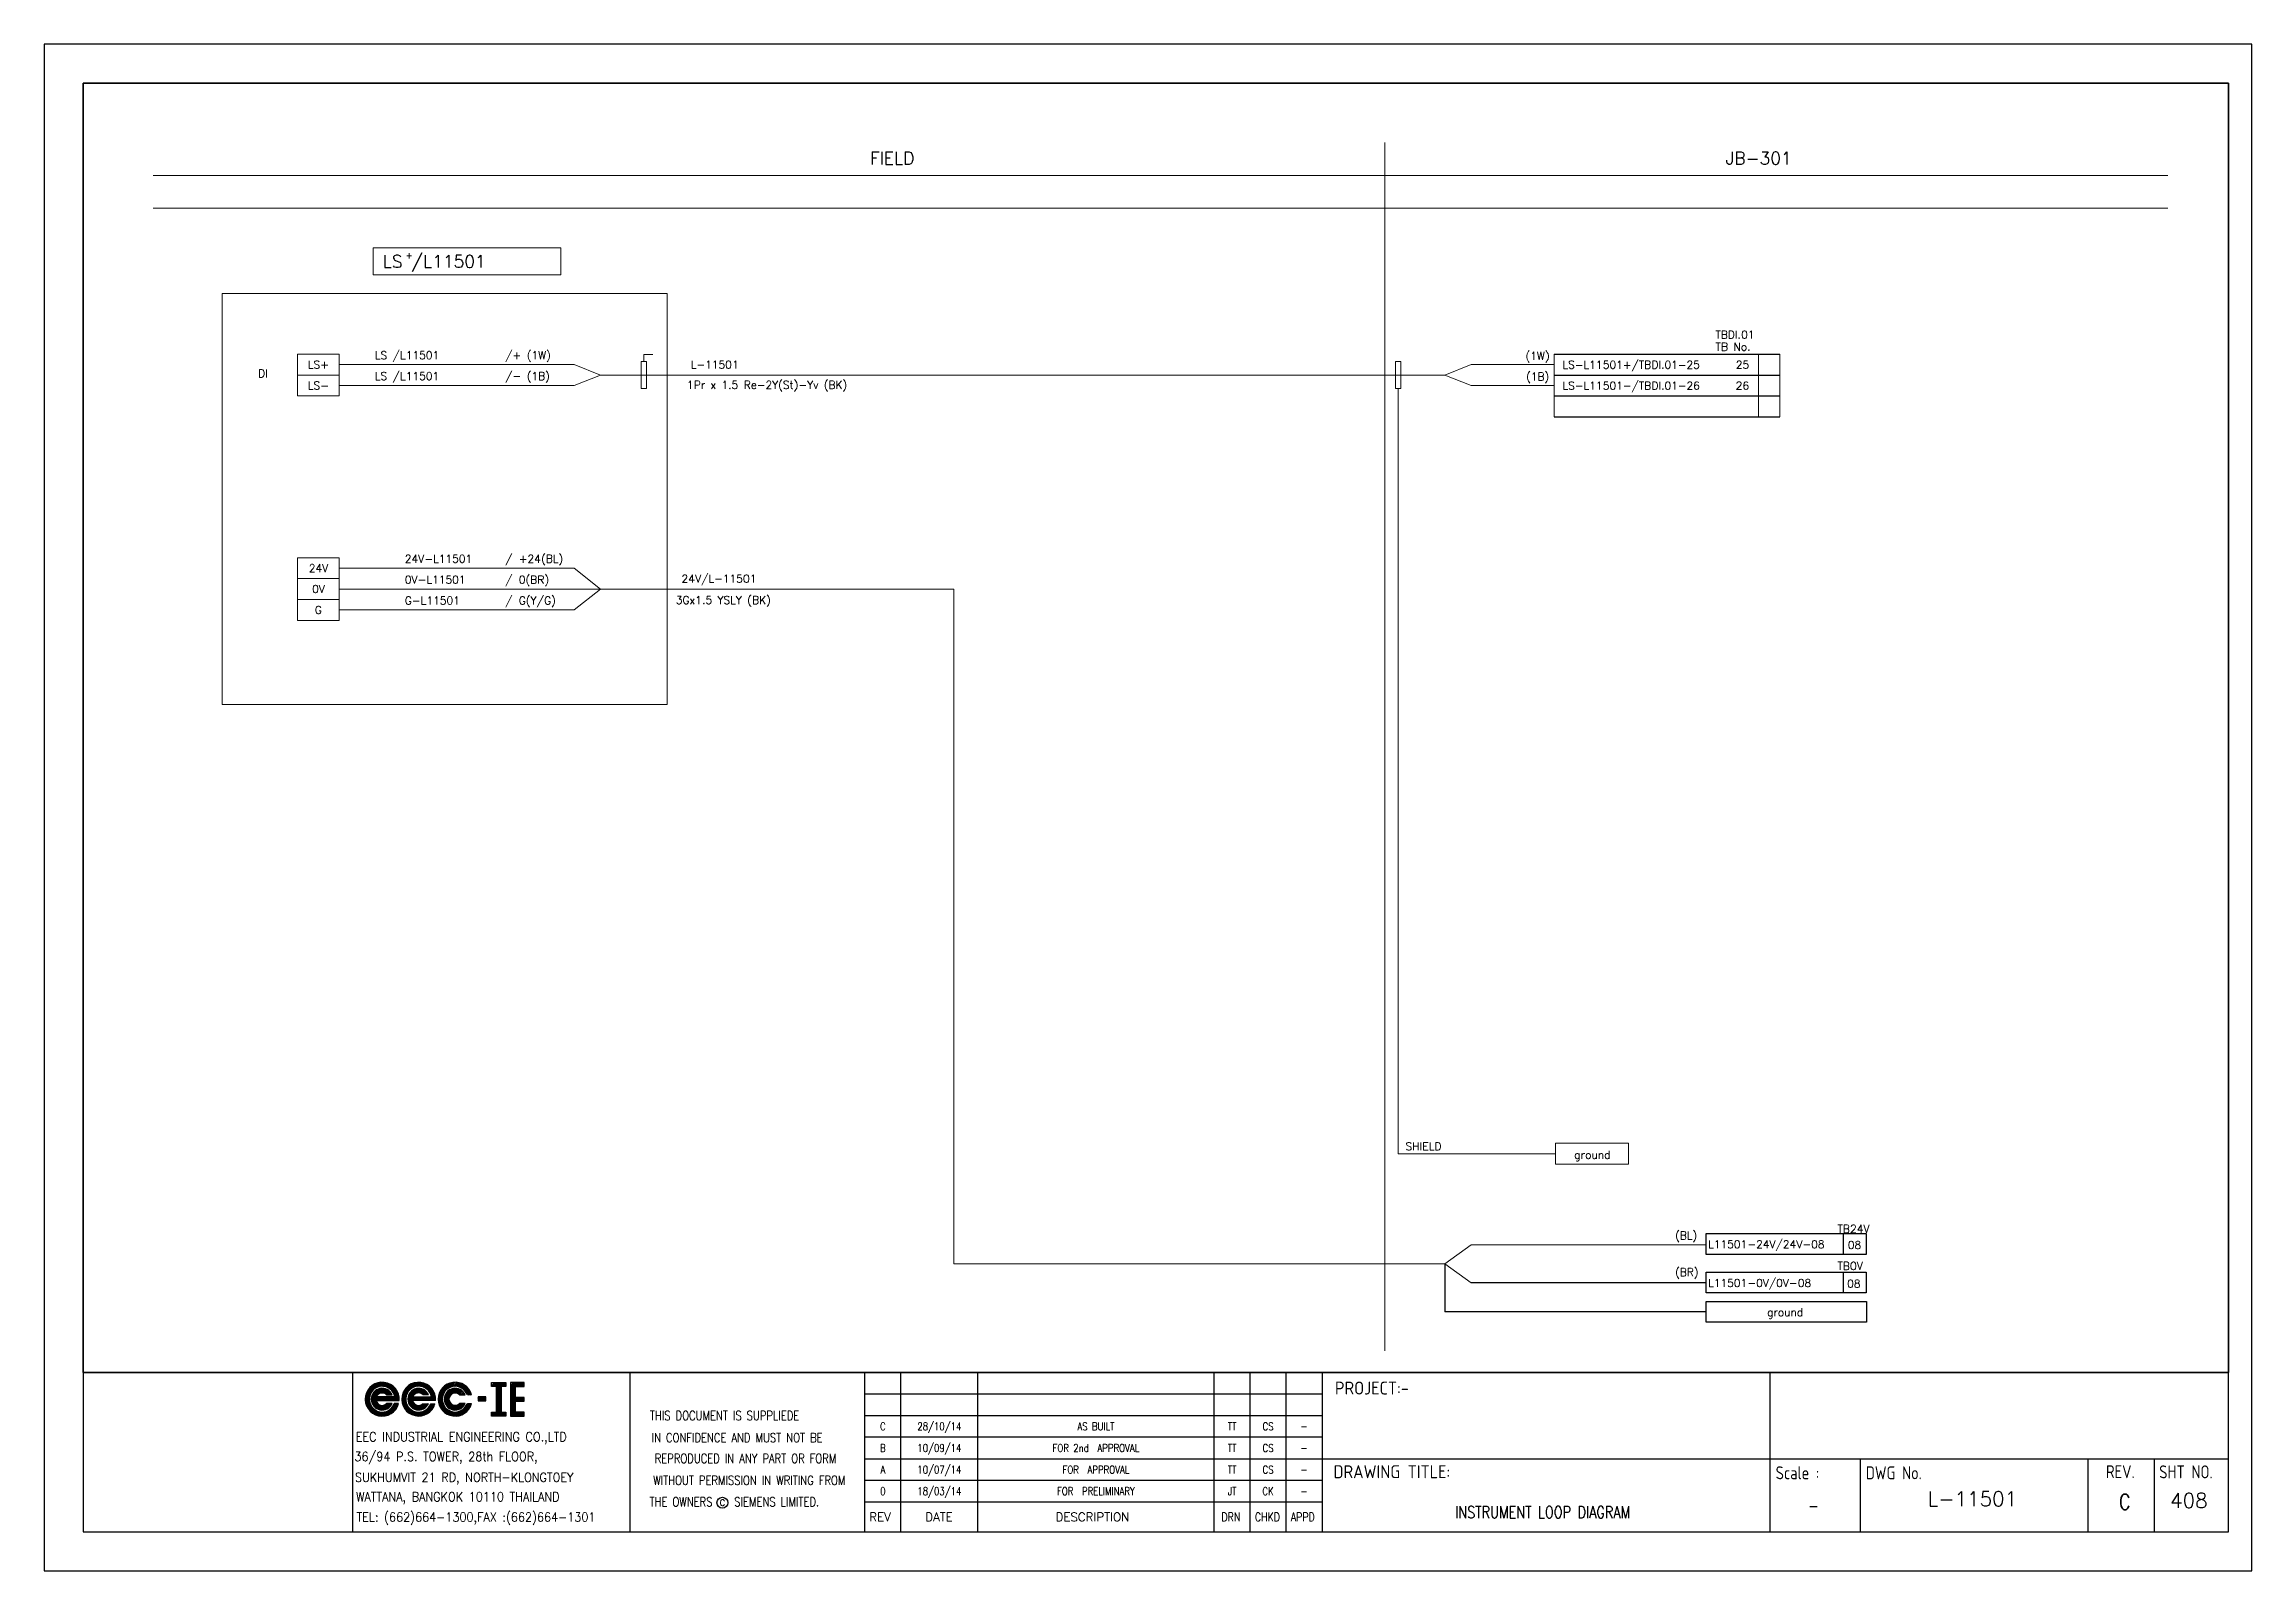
# Model space of a CAD drawing. Header units: millimetres. Extents: x -14942 to 24072, y -50285 to 2207.
# Drawn here: x 4741.8 to 5164.8, y -7006.7 to -6714.2 of the extents above; entities that cross this region are included whole.
import ezdxf
from ezdxf.enums import TextEntityAlignment as Align

# ---------------------------------------------------------------- set-up
doc = ezdxf.new("R2010")
doc.units = ezdxf.units.MM
doc.header["$MEASUREMENT"] = 0
doc.layers.get('0').update_dxf_attribs({"linetype": 'CONTINUOUS'})
for name, color, linetype in [('52049_PAPER A4$0$Frame_A1', 253, 'CONTINUOUS'), ('BORDER', 3, 'CONTINUOUS'), ('INSTRU', 4, 'CONTINUOUS'), ('INSTRUMENT', 1, 'CONTINUOUS'), ('LINE', 3, 'CONTINUOUS'), ('TEXT', 2, 'CONTINUOUS')]:
    doc.layers.add(name, color=color, linetype=linetype)
doc.styles.add('52049_PAPER A4$0$ISO Proportional', font='isocp.shx')
doc.styles.add('52049_PAPER A4$0$ROMANS', font='isocp.shx')
doc.styles.add('52049_PAPER A4$0$Romans-title', font='romans.shx')
doc.styles.add('ROMANS', font='romans')

# ---------------------------------------------------------------- blocks, each defined once
blk = doc.blocks.new('52049_PAPER A4$0$eec-ie')
at = {"layer": '52049_PAPER A4$0$Frame_A1', "color": 0, "lineweight": -3}
for p, q in [((0, 0), (0.87, 0.87)), ((0, -0.08), (0.3, 0.22)), ((0, -0.16), (0.26, 0.1)), ((0, -0.23), (0.24, 0)), ((0.01, 0.09), (0.78, 0.86)), ((0.04, 0.2), (0.68, 0.83)), ((0.09, 0.32), (0.55, 0.78)), ((0.26, 0.57), (0.3, 0.62)), ((0.34, -0.12), (1, 0.53)), ((0.35, -0.04), (0.92, 0.53)), ((0.35, -0.19), (1.07, 0.52)), ((0.36, 0.05), (0.82, 0.51)), ((0.37, -0.26), (0.66, 0.04)), ((0.39, -0.32), (0.74, 0.04)), ((0.4, 0.17), (0.7, 0.47)), ((0.41, -0.37), (0.82, 0.04)), ((1.69, 0.04), (0.64, 0.04)), ((0.65, 0.57), (0.96, 0.88)), ((0.68, -0.17), (0.9, 0.04)), ((0.76, -0.17), (0.98, 0.04)), ((0.77, 0.62), (1.03, 0.88)), ((0.84, -0.17), (1.05, 0.04)), ((0.87, 0.64), (1.1, 0.87)), ((0.87, 0.25), (1.13, 0.51)), ((0.92, -0.17), (1.13, 0.04)), ((0.95, 0.64), (1.17, 0.86)), ((0.96, 0.26), (1.19, 0.49)), ((1, -0.17), (1.21, 0.04)), ((1.03, 0.64), (1.23, 0.84)), ((1.03, 0.25), (1.24, 0.46)), ((1.07, -0.17), (1.29, 0.04)), ((1.09, 0.24), (1.29, 0.44)), ((1.1, 0.63), (1.29, 0.82)), ((1.15, 0.21), (1.34, 0.4)), ((1.15, -0.17), (1.37, 0.04)), ((1.16, 0.62), (1.35, 0.8)), ((1.19, 0.18), (1.38, 0.37)), ((1.22, 0.6), (1.4, 0.78)), ((1.22, 0.15), (1.54, 0.15)), ((1.23, -0.17), (1.44, 0.04)), ((1.25, 0.15), (1.42, 0.33)), ((1.28, 0.57), (1.45, 0.75)), ((1.31, -0.17), (1.52, 0.04)), ((1.32, 0.15), (1.46, 0.29)), ((1.33, 0.55), (1.5, 0.72)), ((1.38, 0.52), (1.54, 0.69)), ((1.39, -0.17), (1.6, 0.04)), ((1.4, 0.15), (1.49, 0.24)), ((1.42, 0.49), (1.59, 0.65)), ((1.46, 0.45), (1.63, 0.62)), ((1.46, -0.17), (1.68, 0.04)), ((1.48, 0.15), (1.52, 0.19)), ((1.5, 0.41), (1.67, 0.58)), ((1.54, 0.37), (1.71, 0.54)), ((1.54, -0.17), (1.9, 0.18)), ((1.57, 0.33), (1.74, 0.49)), ((1.6, 0.28), (1.77, 0.45)), ((1.62, -0.17), (1.91, 0.12)), ((1.63, 0.23), (1.8, 0.4)), ((1.65, 0.17), (1.83, 0.35)), ((1.67, 0.11), (1.86, 0.3)), ((1.69, 0.05), (1.88, 0.24)), ((1.7, -0.17), (1.93, 0.06)), ((2.09, -0.09), (2.37, 0.19)), ((2.1, -0.01), (2.51, 0.41)), ((2.1, -0.17), (2.34, 0.08)), ((2.11, 0.08), (2.88, 0.86)), ((2.13, 0.18), (2.78, 0.83)), ((2.18, 0.31), (2.65, 0.78)), ((2.31, 0.52), (2.45, 0.65)), ((2.44, -0.05), (3.02, 0.52)), ((2.44, -0.13), (3.1, 0.52)), ((2.45, -0.2), (2.78, 0.13)), ((2.46, 0.04), (2.93, 0.51)), ((2.46, -0.26), (2.76, 0.04)), ((2.48, -0.32), (2.84, 0.04)), ((2.49, 0.15), (2.81, 0.47)), ((2.56, 0.45), (2.97, 0.87)), ((2.72, -0.17), (2.92, 0.04)), ((2.73, 0.04), (3.79, 0.04)), ((2.77, 0.59), (3.06, 0.87)), ((2.79, -0.17), (3, 0.04)), ((2.84, 0.19), (3.17, 0.51)), ((2.87, -0.17), (3.08, 0.04)), ((2.89, 0.63), (3.13, 0.87)), ((2.95, -0.17), (3.15, 0.04)), ((2.98, 0.64), (3.2, 0.86)), ((2.98, 0.26), (3.23, 0.5)), ((3.03, -0.17), (3.23, 0.04)), ((3.06, 0.65), (3.27, 0.85)), ((3.07, 0.26), (3.29, 0.48)), ((3.11, -0.17), (3.31, 0.04)), ((3.14, 0.64), (3.33, 0.83)), ((3.14, 0.25), (3.34, 0.46)), ((3.18, -0.17), (3.39, 0.04)), ((3.2, 0.24), (3.39, 0.43)), ((3.21, 0.63), (3.39, 0.81)), ((3.25, 0.21), (3.44, 0.4)), ((3.26, -0.17), (3.47, 0.04)), ((3.27, 0.62), (3.44, 0.79)), ((3.29, 0.18), (3.48, 0.36)), ((3.62, 0.16), (3.31, 0.16)), ((3.33, 0.6), (3.5, 0.77)), ((3.34, -0.17), (3.54, 0.04)), ((3.36, 0.16), (3.52, 0.32)), ((3.38, 0.57), (3.55, 0.74)), ((3.42, -0.17), (3.62, 0.04)), ((3.43, 0.55), (3.59, 0.71)), ((3.43, 0.16), (3.55, 0.28)), ((3.48, 0.52), (3.64, 0.68)), ((3.5, -0.17), (3.7, 0.04)), ((3.51, 0.16), (3.58, 0.23)), ((3.52, 0.48), (3.68, 0.64)), ((3.57, 0.45), (3.72, 0.61)), ((3.57, -0.17), (3.78, 0.04)), ((3.59, 0.16), (3.61, 0.18)), ((3.6, 0.41), (3.76, 0.57)), ((3.64, 0.37), (3.8, 0.53)), ((3.65, -0.17), (3.99, 0.17)), ((3.67, 0.32), (3.83, 0.48)), ((3.7, 0.27), (3.87, 0.44)), ((3.73, 0.22), (3.9, 0.39)), ((3.73, -0.17), (4, 0.11)), ((3.75, 0.17), (3.92, 0.34)), ((3.77, 0.11), (3.95, 0.28)), ((3.79, 0.05), (3.97, 0.23)), ((3.81, -0.17), (4.02, 0.04)), ((4.18, -0.03), (4.57, 0.36)), ((4.18, -0.11), (4.47, 0.18)), ((4.18, -0.18), (4.43, 0.07)), ((4.19, 0.06), (5, 0.86)), ((4.21, 0.16), (4.9, 0.84)), ((4.25, 0.28), (4.78, 0.8)), ((4.34, 0.45), (4.61, 0.71)), ((4.53, -0.15), (5.2, 0.53)), ((4.53, -0.07), (5.13, 0.53)), ((4.54, 0.02), (5.04, 0.52)), ((4.54, -0.22), (4.86, 0.1)), ((4.57, 0.12), (4.93, 0.49)), ((4.69, 0.48), (5.08, 0.87)), ((4.69, 0.32), (4.73, 0.37)), ((4.88, 0.59), (5.16, 0.88)), ((4.96, 0.2), (5.27, 0.52)), ((4.99, 0.63), (5.24, 0.87)), ((5.08, 0.64), (5.31, 0.86)), ((5.09, 0.25), (5.33, 0.5)), ((5.16, 0.64), (5.37, 0.85)), ((5.17, 0.26), (5.39, 0.48)), ((5.24, 0.64), (5.43, 0.83)), ((5.24, 0.25), (5.44, 0.46)), ((5.3, 0.63), (5.49, 0.82)), ((5.3, 0.23), (5.49, 0.43)), ((5.35, 0.2), (5.54, 0.39)), ((5.37, 0.61), (5.55, 0.79)), ((5.39, 0.17), (5.58, 0.36)), ((5.4, 0.15), (5.72, 0.15)), ((5.42, 0.59), (5.6, 0.77)), ((5.46, 0.15), (5.62, 0.32)), ((5.48, 0.57), (5.65, 0.74)), ((5.53, 0.54), (5.7, 0.71)), ((5.53, 0.15), (5.65, 0.27)), ((5.58, 0.51), (5.74, 0.68)), ((5.61, 0.15), (5.68, 0.23)), ((5.62, 0.47), (5.79, 0.64)), ((5.66, 0.44), (5.83, 0.6)), ((5.69, 0.15), (5.71, 0.18)), ((5.7, 0.4), (5.87, 0.56)), ((5.73, 0.36), (5.9, 0.52)), ((5.77, 0.31), (5.94, 0.48)), ((5.8, 0.26), (5.97, 0.43)), ((5.82, 0.21), (6, 0.38)), ((5.85, 0.15), (6.02, 0.33)), ((6.09, 0.15), (5.85, 0.15)), ((5.92, 0.15), (6.05, 0.28)), ((6, 0.15), (6.07, 0.22)), ((6.08, 0.15), (6.09, 0.16)), ((6.9, 0.04), (6.46, 0.04)), ((6.46, 0.04), (6.46, -0.18)), ((6.46, -0.01), (6.51, 0.04)), ((6.46, -0.09), (6.59, 0.04)), ((6.46, -0.17), (6.66, 0.04)), ((6.52, -0.18), (6.74, 0.04)), ((6.6, -0.18), (6.82, 0.04)), ((6.68, -0.18), (6.9, 0.04)), ((6.9, -0.18), (6.9, 0.04)), ((7.23, 0.68), (7.41, 0.86)), ((7.27, 0.64), (7.49, 0.86)), ((7.35, 0.64), (7.57, 0.86)), ((7.43, 0.64), (7.65, 0.86)), ((7.5, 0.64), (7.72, 0.86)), ((7.51, 0.57), (7.8, 0.86)), ((7.51, 0.49), (7.88, 0.86)), ((7.51, 0.41), (7.96, 0.86)), ((7.51, 0.34), (7.78, 0.61)), ((7.51, 0.26), (7.78, 0.53)), ((7.51, 0.18), (7.78, 0.45)), ((7.51, 0.1), (7.78, 0.38)), ((7.51, 0.02), (7.78, 0.3)), ((7.51, -0.05), (7.78, 0.22)), ((7.51, -0.13), (7.78, 0.14)), ((7.51, -0.21), (7.78, 0.07)), ((7.82, 0.64), (8.04, 0.86)), ((7.89, 0.64), (8.06, 0.81)), ((7.97, 0.64), (8.06, 0.73)), ((8.05, 0.64), (8.06, 0.65)), ((8.33, 0.46), (8.74, 0.86)), ((8.33, 0.54), (8.66, 0.86)), ((8.33, 0.38), (8.82, 0.86)), ((8.33, 0.69), (8.5, 0.86)), ((8.33, 0.62), (8.58, 0.86)), ((8.33, 0.3), (8.61, 0.58)), ((8.33, 0.23), (8.61, 0.5)), ((8.33, 0.15), (8.61, 0.42)), ((8.33, 0.07), (8.61, 0.35)), ((8.33, -0.01), (8.61, 0.27)), ((8.33, -0.09), (8.61, 0.19)), ((8.33, -0.16), (8.61, 0.11)), ((8.33, -0.24), (8.61, 0.03)), ((8.33, -0.4), (8.74, 0.01)), ((8.33, -0.32), (8.66, 0.01)), ((8.33, -0.48), (8.82, 0.01)), ((8.67, 0.64), (8.89, 0.86)), ((8.68, -0.21), (8.9, 0.01)), ((8.75, 0.64), (8.97, 0.86)), ((8.75, -0.21), (8.97, 0.01)), ((8.83, 0.64), (9.05, 0.86)), ((8.83, -0.21), (9.05, 0.01)), ((8.91, 0.64), (9.11, 0.84)), ((8.99, 0.64), (9.11, 0.76)), ((9.06, 0.64), (9.11, 0.69)), ((0.02, -0.3), (0.23, -0.08)), ((0.03, -0.36), (0.23, -0.16)), ((0.05, -0.42), (0.24, -0.23)), ((0.07, -0.47), (0.26, -0.29)), ((0.1, -0.53), (0.27, -0.35)), ((0.12, -0.58), (0.3, -0.4)), ((0.15, -0.63), (0.32, -0.46)), ((0.19, -0.67), (0.35, -0.5)), ((0.22, -0.72), (0.39, -0.55)), ((0.26, -0.76), (0.42, -0.59)), ((0.3, -0.8), (0.46, -0.63)), ((0.34, -0.83), (0.5, -0.67)), ((0.38, -0.87), (0.55, -0.7)), ((0.42, -0.9), (0.59, -0.73)), ((0.44, -0.42), (0.64, -0.22)), ((0.47, -0.47), (0.66, -0.27)), ((0.47, -0.93), (0.65, -0.76)), ((0.5, -0.51), (0.69, -0.32)), ((0.52, -0.96), (0.7, -0.78)), ((0.54, -0.55), (0.73, -0.36)), ((0.58, -0.59), (0.78, -0.39)), ((0.58, -0.98), (0.76, -0.8)), ((0.62, -0.17), (1.94, -0.17)), ((0.63, -0.62), (0.83, -0.42)), ((0.63, -1.01), (0.82, -0.82)), ((0.68, -0.65), (0.89, -0.44)), ((0.69, -1.03), (0.89, -0.83)), ((0.73, -0.67), (0.96, -0.45)), ((0.75, -1.04), (0.96, -0.83)), ((0.79, -0.69), (1.04, -0.44)), ((0.82, -1.05), (1.04, -0.83)), ((0.85, -0.71), (1.19, -0.37)), ((0.89, -1.06), (1.14, -0.81)), ((0.92, -0.72), (1.29, -0.34)), ((0.96, -1.07), (1.25, -0.77)), ((1, -0.72), (1.37, -0.34)), ((1.04, -1.06), (1.76, -0.34)), ((1.09, -0.71), (1.45, -0.34)), ((1.13, -1.05), (1.84, -0.34)), ((1.2, -0.67), (1.53, -0.34)), ((1.54, -0.34), (1.22, -0.34)), ((1.23, -1.03), (1.9, -0.36)), ((1.35, -0.99), (1.86, -0.48)), ((1.53, -0.88), (1.76, -0.66)), ((1.65, -0.38), (1.68, -0.34)), ((1.91, -0.34), (1.66, -0.34)), ((1.78, -0.17), (1.94, -0.01)), ((1.85, -0.17), (1.94, -0.09)), ((1.93, -0.17), (1.94, -0.17)), ((2.1, -0.24), (2.32, -0.02)), ((2.11, -0.3), (2.32, -0.1)), ((2.13, -0.36), (2.32, -0.17)), ((2.15, -0.42), (2.33, -0.24)), ((2.17, -0.48), (2.35, -0.3)), ((2.2, -0.53), (2.37, -0.36)), ((2.22, -0.58), (2.39, -0.42)), ((2.25, -0.63), (2.42, -0.47)), ((2.29, -0.68), (2.45, -0.51)), ((2.32, -0.72), (2.48, -0.56)), ((2.36, -0.76), (2.52, -0.6)), ((2.4, -0.8), (2.56, -0.64)), ((2.44, -0.84), (2.6, -0.68)), ((2.48, -0.87), (2.64, -0.71)), ((2.51, -0.38), (2.71, -0.17)), ((2.53, -0.9), (2.69, -0.74)), ((2.54, -0.43), (2.73, -0.23)), ((2.57, -0.47), (2.76, -0.28)), ((2.58, -0.93), (2.74, -0.77)), ((2.6, -0.51), (2.79, -0.33)), ((2.63, -0.96), (2.8, -0.79)), ((2.64, -0.55), (2.83, -0.37)), ((2.68, -0.98), (2.86, -0.81)), ((2.69, -0.59), (2.87, -0.4)), ((4.02, -0.17), (2.71, -0.17)), ((2.73, -0.62), (2.93, -0.43)), ((2.74, -1.01), (2.92, -0.82)), ((2.78, -0.65), (2.99, -0.44)), ((2.8, -1.02), (2.99, -0.83)), ((2.84, -0.67), (3.06, -0.45)), ((2.86, -1.04), (3.06, -0.84)), ((2.9, -0.69), (3.14, -0.44)), ((2.92, -1.05), (3.14, -0.83)), ((2.96, -0.7), (3.32, -0.35)), ((2.99, -1.06), (3.24, -0.81)), ((3.03, -0.71), (3.39, -0.35)), ((3.07, -1.06), (3.36, -0.77)), ((3.11, -0.71), (3.47, -0.35)), ((3.15, -1.06), (3.86, -0.35)), ((3.2, -0.7), (3.55, -0.35)), ((3.24, -1.04), (3.94, -0.35)), ((3.31, -0.35), (3.62, -0.35)), ((3.32, -0.65), (3.62, -0.36)), ((3.35, -1.02), (3.98, -0.38)), ((3.48, -0.97), (3.93, -0.51)), ((3.74, -0.39), (3.78, -0.35)), ((3.76, -0.35), (3.99, -0.35)), ((3.89, -0.17), (4.02, -0.03)), ((3.96, -0.17), (4.03, -0.11)), ((4.19, -0.25), (4.42, -0.03)), ((4.21, -0.32), (4.41, -0.11)), ((4.22, -0.38), (4.42, -0.18)), ((4.24, -0.44), (4.43, -0.25)), ((4.26, -0.49), (4.45, -0.31)), ((4.29, -0.54), (4.47, -0.37)), ((4.32, -0.59), (4.49, -0.42)), ((4.35, -0.64), (4.52, -0.47)), ((4.38, -0.69), (4.55, -0.52)), ((4.42, -0.73), (4.58, -0.56)), ((4.45, -0.77), (4.62, -0.6)), ((4.49, -0.81), (4.66, -0.64)), ((4.53, -0.84), (4.7, -0.68)), ((4.56, -0.28), (4.8, -0.03)), ((4.58, -0.33), (4.8, -0.11)), ((4.58, -0.88), (4.75, -0.71)), ((4.6, -0.39), (4.81, -0.18)), ((4.62, -0.91), (4.8, -0.74)), ((4.63, -0.44), (4.83, -0.24)), ((4.66, -0.48), (4.86, -0.29)), ((4.67, -0.94), (4.85, -0.77)), ((4.7, -0.52), (4.89, -0.33)), ((4.72, -0.97), (4.9, -0.79)), ((4.74, -0.56), (4.93, -0.37)), ((4.78, -0.6), (4.98, -0.4)), ((4.78, -0.99), (4.96, -0.81)), ((4.83, -0.63), (5.03, -0.43)), ((4.83, -1.01), (5.03, -0.82)), ((4.88, -0.66), (5.09, -0.44)), ((4.89, -1.03), (5.1, -0.83)), ((4.93, -0.68), (5.17, -0.45)), ((4.96, -1.05), (5.17, -0.83)), ((4.99, -0.7), (5.26, -0.43)), ((5.02, -1.06), (5.26, -0.82)), ((5.06, -0.71), (5.43, -0.34)), ((5.09, -1.06), (5.36, -0.8)), ((5.13, -0.72), (5.5, -0.34)), ((5.17, -1.07), (5.49, -0.75)), ((5.21, -0.71), (5.58, -0.34)), ((5.25, -1.06), (5.97, -0.34)), ((5.3, -0.7), (5.66, -0.34)), ((5.35, -1.05), (6.05, -0.34)), ((5.72, -0.34), (5.4, -0.34)), ((5.43, -0.65), (5.71, -0.37)), ((5.45, -1.02), (6.07, -0.4)), ((5.58, -0.96), (6.02, -0.53)), ((5.81, -0.43), (5.89, -0.34)), ((5.85, -0.34), (6.09, -0.34)), ((6.46, -0.18), (6.9, -0.18)), ((6.75, -0.18), (6.9, -0.04)), ((6.83, -0.18), (6.9, -0.12)), ((7.23, -0.95), (7.34, -0.84)), ((7.23, -0.88), (7.26, -0.84)), ((7.23, -1.03), (7.42, -0.84)), ((7.28, -1.07), (7.5, -0.84)), ((7.35, -1.07), (7.78, -0.64)), ((7.43, -1.07), (7.78, -0.71)), ((7.51, -0.29), (7.78, -0.01)), ((7.51, -0.37), (7.78, -0.09)), ((7.51, -0.44), (7.78, -0.17)), ((7.51, -0.52), (7.78, -0.25)), ((7.51, -0.6), (7.78, -0.32)), ((7.51, -0.68), (7.78, -0.4)), ((7.51, -0.76), (7.78, -0.48)), ((7.51, -0.83), (7.78, -0.56)), ((7.51, -1.07), (7.78, -0.79)), ((7.59, -1.07), (7.81, -0.84)), ((7.67, -1.07), (7.89, -0.84)), ((7.74, -1.07), (7.96, -0.84)), ((7.82, -1.07), (8.04, -0.84)), ((7.9, -1.07), (8.06, -0.91)), ((7.98, -1.07), (8.06, -0.98)), ((8.06, -1.07), (8.06, -1.06)), ((8.33, -0.55), (8.61, -0.28)), ((8.33, -0.63), (8.61, -0.36)), ((8.33, -0.71), (8.61, -0.43)), ((8.33, -0.79), (8.61, -0.51)), ((8.33, -0.86), (8.61, -0.59)), ((8.33, -0.94), (8.61, -0.67)), ((8.33, -1.02), (8.61, -0.75)), ((8.37, -1.07), (8.61, -0.82)), ((8.45, -1.07), (8.67, -0.84)), ((8.52, -1.07), (8.74, -0.84)), ((8.6, -1.07), (8.82, -0.84)), ((8.68, -1.07), (8.9, -0.84)), ((8.76, -1.07), (8.98, -0.84)), ((8.84, -1.07), (9.06, -0.84)), ((8.91, -0.21), (9.11, -0.02)), ((8.91, -1.07), (9.11, -0.87)), ((8.99, -0.21), (9.11, -0.09)), ((8.99, -1.07), (9.11, -0.95)), ((9.07, -0.21), (9.11, -0.17)), ((9.07, -1.07), (9.11, -1.03))]:
    blk.add_line(p, q, dxfattribs=at)
for points in [[(7.23, 0.86), (8.06, 0.86), (8.06, 0.64), (7.78, 0.64), (7.78, -0.84), (8.06, -0.84), (8.06, -1.07), (7.23, -1.07), (7.23, -0.84), (7.51, -0.84), (7.51, 0.64), (7.23, 0.64)], [(8.61, 0.01), (8.61, 0.64), (9.11, 0.64), (9.11, 0.86), (8.33, 0.86), (8.33, -1.07), (9.11, -1.07), (9.11, -0.84), (8.61, -0.84), (8.61, -0.21), (9.11, -0.21), (9.11, 0.01)]]:
    blk.add_lwpolyline(points, close=True, dxfattribs=at)
for centre, radius, start, end in [((0.97, -0.09), 0.972, 355.3439, 345.1466), ((0.97, -0.09), 0.737, 10.5243, 340.256), ((0.97, -0.09), 0.623, 23.5697, 336.4303), ((0.97, -0.09), 0.354, 44.7876, 157.6107), ((3.06, -0.09), 0.967, 355.6074, 344.7747), ((3.06, -0.09), 0.742, 10.0766, 339.9937), ((3.06, -0.09), 0.618, 24.2545, 335.7455), ((3.06, -0.09), 0.358, 45.1096, 158.7579), ((5.15, -0.09), 0.972, 14.8534, 345.1466), ((5.15, -0.09), 0.737, 19.744, 340.256), ((5.15, -0.09), 0.623, 23.5697, 336.4303), ((5.15, -0.09), 0.354, 44.7876, 315.2124), ((0.97, -0.09), 0.354, 192.8901, 315.2124), ((3.06, -0.09), 0.358, 191.9242, 314.8904)]:
    blk.add_arc(centre, radius, start, end, dxfattribs=at)
blk = doc.blocks.new('52049_PAPER A4$0$eec logo')
at = {"color": 7, "xscale": 2.786697286423482, "yscale": 2.786697286423482, "zscale": 2.786697286423482}
blk.add_blockref('52049_PAPER A4$0$eec-ie', (50.01, 25.95), dxfattribs=at)
blk = doc.blocks.new('A$C089E5181')
at = {"color": 3}
for p, q in [((-415.5, 38.01), (-4.5, 38.01)), ((-363.94, 38.01), (-363.94, 7.5)), ((-310.77, 38.01), (-310.77, 7.5)), ((-265.75, 7.5), (-265.75, 38.01)), ((-258.85, 7.5), (-258.85, 38.01)), ((-244.11, 7.5), (-244.11, 38.01)), ((-198.84, 7.5), (-198.84, 38.01)), ((-191.95, 7.5), (-191.95, 38.01)), ((-185.05, 7.5), (-185.05, 38.01)), ((-178.16, 38.01), (-178.16, 7.5)), ((-92.38, 38.01), (-92.38, 7.5)), ((-178.16, 21.46), (-4.5, 21.46)), ((-75.06, 21.46), (-75.06, 7.5)), ((-31.4, 21.46), (-31.4, 7.5)), ((-18.75, 21.46), (-18.75, 7.5)), ((-265.75, 13.19), (-178.16, 13.19))]:
    blk.add_line(p, q, dxfattribs=at)
at = {"color": 1}
for p, q in [((-178.16, 33.87), (-265.75, 33.87)), ((-265.75, 29.74), (-178.16, 29.74)), ((-178.16, 25.6), (-265.75, 25.6)), ((-265.75, 21.46), (-178.16, 21.46)), ((-178.16, 17.33), (-265.75, 17.33))]:
    blk.add_line(p, q, dxfattribs=at)
at = {"color": 7}
for p, q in [((-4.5, 38.01), (-96.38, 38.01)), ((-92.38, 38.01), (-92.38, 19.85))]:
    blk.add_line(p, q, dxfattribs=at)
blk.add_lwpolyline([(0, 0), (0, 292.5), (-423, 292.5), (-423, 0)], close=True, dxfattribs=at)
blk.add_lwpolyline([(-415.5, 285), (-4.5, 285), (-4.5, 38.01), (-415.5, 38.01)], close=True)
at = {"color": 3}
blk.add_lwpolyline([(-4.5, 7.5), (-4.5, 285), (-415.5, 285), (-415.5, 7.5)], close=True, dxfattribs=at)
at = {"color": 2}
blk.add_circle((-293.05, 13.05), 1.05, dxfattribs=at)
at = {"color": 3, "xscale": 1.200000000000001, "yscale": 1.200000000000001, "zscale": 1.200000000000001}
blk.add_blockref('52049_PAPER A4$0$eec logo', (-421.49, 2.05), dxfattribs=at)
at = {"color": 2, "style": '52049_PAPER A4$0$ISO Proportional'}
for s, height, p in [('PROJECT:-', 2.482, (-168.61, 35.02)), ('DRAWING TITLE:', 2.4821, (-164.78, 18.99))]:
    blk.add_text(s, height=height, dxfattribs=at).set_placement(p, align=Align.MIDDLE_CENTER)
at = {"color": 2, "style": '52049_PAPER A4$0$Romans-title', "width": 0.8}
for s, p in [('THIS DOCUMENT IS SUPPLIEDE', (-292.63, 29.75)), ('IN CONFIDENCE AND MUST NOT BE', (-290.24, 25.51)), (' REPRODUCED IN ANY PART OR FORM', (-289.1, 21.53)), (' WITHOUT PERMISSION IN WRITING FROM ', (-287.9, 17.35)), ('THE OWNERS   SIEMENS LIMITED. ', (-290.28, 13.22))]:
    blk.add_text(s, height=1.75, dxfattribs=at).set_placement(p, align=Align.MIDDLE)
at = {"color": 2, "style": '52049_PAPER A4$0$Romans-title'}
for s, height, width, p in [('EEC INDUSTRIAL ENGINEERING CO.,LTD', 1.75, 0.9, (-363.31, 24.81)), ('36/94 P.S. TOWER, 28th FLOOR,', 1.75, 0.9, (-363.55, 21.03, -1.75)), ('SUKHUMVIT 21 RD, NORTH-KLONGTOEY', 1.75, 0.9, (-363.45, 17.05, -1.75)), ('WATTANA, BANGKOK 10110 THAILAND ', 1.75, 0.9, (-363.25, 13.31, -1.75)), ('TEL: (662)664-1300,FAX :(662)664-1301', 1.75, 0.9, (-363.14, 9.42, -1.75)), ('DRN', 1.655, 0.8, (-197.44, 9.49)), ('CHKD', 1.655, 0.8, (-191.03, 9.49)), ('APPD', 1.655, 0.8, (-184.14, 9.49))]:
    blk.add_text(s, height=height, dxfattribs=dict(at, width=width)).set_placement(p)
at = {"color": 2}
for s, height, style, width, p in [('C', 1.5, '52049_PAPER A4$0$Romans-title', 0.8, (-262.3, 27.67)), ('28/10/14', 1.5, '52049_PAPER A4$0$Romans-title', 0.8, (-251.48, 27.67)), ('AS BUILT', 1.5, '52049_PAPER A4$0$Romans-title', 0.8, (-221.48, 27.67)), ('TT', 1.5, '52049_PAPER A4$0$Romans-title', 0.8, (-195.39, 27.67)), ('CS', 1.5, '52049_PAPER A4$0$Romans-title', 0.8, (-188.5, 27.67)), ('-', 1.5, '52049_PAPER A4$0$Romans-title', 0.8, (-181.6, 27.67)), ('B', 1.5, '52049_PAPER A4$0$Romans-title', 0.8, (-262.3, 23.53)), ('10/09/14', 1.5, '52049_PAPER A4$0$Romans-title', 0.8, (-251.48, 23.53)), ('FOR 2nd  APPROVAL', 1.5, '52049_PAPER A4$0$Romans-title', 0.8, (-221.48, 23.53)), ('TT', 1.5, '52049_PAPER A4$0$Romans-title', 0.8, (-195.39, 23.53)), ('CS', 1.5, '52049_PAPER A4$0$Romans-title', 0.8, (-188.5, 23.53)), ('-', 1.5, '52049_PAPER A4$0$Romans-title', 0.8, (-181.6, 23.53)), ('A', 1.5, '52049_PAPER A4$0$Romans-title', 0.8, (-262.3, 19.39)), ('10/07/14', 1.5, '52049_PAPER A4$0$Romans-title', 0.8, (-251.48, 19.39)), ('FOR  APPROVAL', 1.5, '52049_PAPER A4$0$Romans-title', 0.8, (-221.48, 19.39)), ('TT', 1.5, '52049_PAPER A4$0$Romans-title', 0.8, (-195.39, 19.39)), ('CS', 1.5, '52049_PAPER A4$0$Romans-title', 0.8, (-188.5, 19.39)), ('-', 1.5, '52049_PAPER A4$0$Romans-title', 0.8, (-181.6, 19.39)), ('Scale :', 2.482, '52049_PAPER A4$0$ROMANS', 0.9, (-87.06, 18.78)), ('DWG No.', 2.482, '52049_PAPER A4$0$ROMANS', 0.9, (-68.61, 18.78)), ('REV.', 2.482, '52049_PAPER A4$0$ROMANS', 0.9, (-25.21, 18.99)), ('SHT NO.', 2.482, '52049_PAPER A4$0$ROMANS', 0.9, (-12.64, 18.96)), ('0', 1.5, '52049_PAPER A4$0$Romans-title', 0.8, (-262.3, 15.26)), ('18/03/14', 1.5, '52049_PAPER A4$0$Romans-title', 0.8, (-251.48, 15.26)), ('FOR  PRELIMINARY', 1.5, '52049_PAPER A4$0$Romans-title', 0.8, (-221.48, 15.26)), ('JT', 1.5, '52049_PAPER A4$0$Romans-title', 0.8, (-195.39, 15.26)), ('CK', 1.5, '52049_PAPER A4$0$Romans-title', 0.8, (-188.5, 15.26)), ('-', 1.5, '52049_PAPER A4$0$Romans-title', 0.8, (-181.6, 15.26)), ('C', 3, '52049_PAPER A4$0$Romans-title', 0.8, (-24.36, 13.21)), ('-', 2.25, '52049_PAPER A4$0$Romans-title', 0.8, (-84, 12.48))]:
    blk.add_text(s, height=height, dxfattribs=dict(at, style=style, width=width)).set_placement(p, align=Align.MIDDLE_CENTER)
at = {"color": 2, "style": '52049_PAPER A4$0$Romans-title'}
blk.add_text('C', height=1.19, dxfattribs=at).set_placement((-293.05, 13.05), align=Align.MIDDLE)
for s, height, p in [('REV', 1.655, (-264.9, 9.49)), ('DATE', 1.655, (-254.17, 9.49)), ('DESCRIPTION', 1.6548, (-229.2, 9.49))]:
    blk.add_text(s, height=height, dxfattribs=at).set_placement(p)
at = {"layer": 'TEXT', "style": 'ROMANS', "width": 0.8}
blk.add_text('INSTRUMENT LOOP DIAGRAM ', height=2.25, dxfattribs=at).set_placement((-135.27, 11.24), align=Align.MIDDLE_CENTER)
blk = doc.blocks.new('Box')
at = {"layer": 'INSTRU', "color": 7, "lineweight": 13}
for p, q in [((660.48, -1853.29), (660.48, -1865.26)), ((699.59, -1853.29), (699.59, -1865.26)), ((703.72, -1853.29), (703.72, -1865.26))]:
    blk.add_line(p, q, dxfattribs=at)
at = {"layer": 'INSTRUMENT', "color": 7}
for p, q in [((660.48, -1853.29), (703.72, -1853.29)), ((660.48, -1857.28), (703.72, -1857.28)), ((660.48, -1861.27), (703.72, -1861.27)), ((660.48, -1865.26), (703.72, -1865.26))]:
    blk.add_line(p, q, dxfattribs=at)
blk = doc.blocks.new('OO')
at = {"layer": 'INSTRUMENT', "color": 7}
blk.add_line((715.86, -2010.2), (715.86, -2014.19), dxfattribs=at)
blk.add_lwpolyline([(689.59, -2010.2), (720.26, -2010.2), (720.26, -2014.19), (689.59, -2014.19)], close=True, dxfattribs=at)
blk = doc.blocks.new('444')
at = {"layer": 'INSTRUMENT', "color": 7}
blk.add_lwpolyline([(850.71, -1511.74), (881.38, -1511.74), (881.38, -1515.73), (850.71, -1515.73)], close=True, dxfattribs=at)
at = {"layer": 'TEXT', "color": 7, "lineweight": 13, "style": 'ROMANS'}
blk.add_text('ground', height=1.5, dxfattribs=at).set_placement((862.34, -1514.57))

msp = doc.modelspace()

# ---------------------------------------------------------------- linework, layer by layer
at = {"layer": 'BORDER', "color": 7, "lineweight": 13, "ltscale": 2.5}
msp.add_line((4998.69, -6733.01), (4998.69, -6964.54), dxfattribs=at)
at = {"layer": 'BORDER', "color": 7, "lineweight": 13}
for p, q in [((4762.66, -6739.31), (5148.69, -6739.31)), ((4762.66, -6745.61), (5148.69, -6745.61))]:
    msp.add_line(p, q, dxfattribs=at)
at = {"layer": 'INSTRU', "color": 7, "lineweight": 13}
for p, q in [((4790.35, -6773.57), (4798.35, -6773.57)), ((4790.35, -6773.57), (4790.35, -6777.57)), ((4798.35, -6773.57), (4798.35, -6777.57)), ((4790.35, -6777.57), (4798.35, -6777.57)), ((4790.35, -6777.57), (4790.35, -6781.57)), ((4798.35, -6777.57), (4798.35, -6781.57)), ((4790.35, -6781.57), (4798.35, -6781.57)), ((4790.35, -6781.57), (4798.35, -6781.57)), ((4790.35, -6812.57), (4798.35, -6812.57)), ((4790.35, -6812.57), (4798.35, -6812.57)), ((4790.35, -6812.57), (4798.35, -6812.57)), ((4790.35, -6812.57), (4790.35, -6816.57)), ((4798.35, -6812.57), (4798.35, -6816.57)), ((4790.35, -6816.57), (4790.35, -6820.57)), ((4790.35, -6816.57), (4798.35, -6816.57)), ((4798.35, -6816.57), (4798.35, -6820.57)), ((4790.35, -6820.57), (4798.35, -6820.57)), ((4790.35, -6820.57), (4790.35, -6824.57)), ((4790.35, -6820.57), (4798.35, -6820.57)), ((4798.35, -6820.57), (4798.35, -6824.57)), ((4790.35, -6824.57), (4798.35, -6824.57)), ((5031.39, -6924.75), (5045.39, -6924.75)), ((5031.39, -6924.75), (5031.39, -6928.75)), ((5045.39, -6924.75), (5045.39, -6928.75)), ((5031.39, -6928.75), (5045.39, -6928.75))]:
    msp.add_line(p, q, dxfattribs=at)
at = {"layer": 'INSTRUMENT', "color": 7}
for p, q in [((5010.2, -6947.83), (5010.2, -6957.03)), ((5060.26, -6951.47), (5015.24, -6951.47)), ((5060.27, -6957.03), (5010.2, -6957.03))]:
    msp.add_line(p, q, dxfattribs=at)
at = {"layer": 'LINE', "color": 7, "lineweight": 13}
for p, q in [((4804.83, -6753.17), (4840.8, -6753.17)), ((4804.83, -6753.17), (4804.83, -6758.38)), ((4840.8, -6753.17), (4840.8, -6758.38)), ((4804.83, -6758.38), (4840.8, -6758.38)), ((4798.35, -6775.57), (4843.37, -6775.57)), ((4848.37, -6777.57), (4843.37, -6775.57)), ((4856.2, -6774.97), (4856.2, -6780.17)), ((4856.2, -6774.97), (4857.2, -6774.97)), ((4856.7, -6773.63), (4858.42, -6773.63)), ((4857.2, -6774.97), (4857.2, -6780.17)), ((5001.71, -6774.97), (5000.71, -6774.97)), ((5000.71, -6774.97), (5000.71, -6780.17)), ((5001.71, -6774.97), (5001.71, -6780.17)), ((5010.2, -6777.57), (5015.2, -6775.57)), ((5031.14, -6775.57), (5015.2, -6775.57)), ((4798.35, -6779.57), (4843.37, -6779.57)), ((4843.37, -6779.57), (4848.37, -6777.57)), ((4848.37, -6777.57), (5010.2, -6777.57)), ((4856.2, -6780.17), (4857.2, -6780.17)), ((5001.71, -6780.17), (5000.71, -6780.17)), ((5001.21, -6780.17), (5001.21, -6926.77)), ((5010.2, -6777.57), (5015.2, -6779.57)), ((5031.14, -6779.57), (5015.2, -6779.57)), ((4798.35, -6814.57), (4843.37, -6814.57)), ((4798.35, -6818.57), (4843.37, -6818.57)), ((4848.37, -6818.57), (4843.37, -6814.57)), ((4843.37, -6818.57), (4848.37, -6818.57)), ((4843.37, -6822.57), (4848.37, -6818.57)), ((4848.37, -6818.57), (4855.19, -6818.57)), ((4855.19, -6818.57), (4916.07, -6818.57)), ((4916.07, -6818.57), (4916.07, -6947.83)), ((4798.35, -6822.57), (4843.37, -6822.57)), ((5031.39, -6926.77), (5001.21, -6926.77)), ((5010.19, -6947.84), (5015.19, -6944.18)), ((5060.21, -6944.18), (5015.19, -6944.18)), ((4916.07, -6947.83), (4940.46, -6947.83)), ((5010.2, -6947.83), (4940.46, -6947.83)), ((5015.24, -6951.47), (5010.19, -6947.84))]:
    msp.add_line(p, q, dxfattribs=at)
at = {"layer": 'LINE', "color": 7, "lineweight": 13, "ltscale": 8}
for p, q in [((4775.92, -6840.68), (4775.92, -6761.96)), ((4861.15, -6761.96), (4775.92, -6761.96)), ((4861.15, -6840.68), (4861.15, -6761.96)), ((4861.15, -6840.68), (4775.92, -6840.68))]:
    msp.add_line(p, q, dxfattribs=at)
at = {"layer": 'TEXT', "color": 7, "lineweight": 13}
msp.add_line((4856.7, -6774.97), (4856.7, -6773.63), dxfattribs=at)

# ---------------------------------------------------------------- block references
at = {"layer": 'INSTRUMENT', "color": 1}
for name, p in [('Box', (4370.65, -4920.3)), ('OO', (4370.65, -4931.87)), ('OO', (4370.66, -4939.24))]:
    msp.add_blockref(name, p, dxfattribs=at)
at = {"layer": 'INSTRUMENT', "color": 7}
msp.add_blockref('444', (4209.56, -5443.3), dxfattribs=at)
at = {"layer": 'LINE', "color": 7, "lineweight": 13}
msp.add_blockref('A$C089E5181', (5164.8, -7006.67), dxfattribs=at)

# ---------------------------------------------------------------- texts
at = {"layer": 'TEXT', "color": 7, "lineweight": 13, "style": 'ROMANS'}
for s, height, p in [('FIELD', 2.4, (4900.01, -6737.23)), ('JB-301', 2.4, (5063.98, -6737.23)), ('LS /L11501', 2.4, (4806.67, -6756.99)), ('+', 1.21, (4811.05, -6755.23)), ('TBDI.01 ', 1.5, (5062.03, -6770.58)), ('TB No.', 1.5, (5062.05, -6772.9)), ('LS /L11501', 1.5, (4805.15, -6774.52)), ('/+ (1W)', 1.5, (4830.14, -6774.52)), ('L-11501', 1.5, (4865.68, -6776.34)), ('(1W)', 1.5, (5025.63, -6774.65)), ('LS-L11501+/TBDI.01-25', 1.5, (5032.7, -6776.35)), ('25', 1.5, (5065.93, -6776.34)), ('DI', 1.5, (4782.77, -6778.01)), ('LS /L11501', 1.5, (4805.15, -6778.52)), ('/- (1B)', 1.5, (4830.14, -6778.52)), (' 1Pr x 1.5 Re-2Y(St)-Yv (BK)', 1.5, (4863.93, -6780.2)), ('(1B)', 1.5, (5025.73, -6778.6)), ('LS-L11501-/TBDI.01-26', 1.5, (5032.7, -6780.35)), ('26', 1.5, (5065.89, -6780.34)), ('24V-L11501', 1.5, (4810.91, -6813.52)), ('/', 1.5, (4830.14, -6813.52)), ('+24(BL)', 1.5, (4832.75, -6813.52)), ('0V-L11501', 1.5, (4810.91, -6817.52)), ('/', 1.5, (4830.14, -6817.52)), ('0(BR)', 1.5, (4832.75, -6817.52)), ('24V/L-11501', 1.5, (4863.93, -6817.34)), ('G-L11501', 1.5, (4810.91, -6821.52)), ('/', 1.5, (4830.14, -6821.52)), ('G(Y/G)', 1.5, (4832.75, -6821.52)), ('3Gx1.5 YSLY (BK)', 1.5, (4862.83, -6821.44)), ('SHIELD', 1.5, (5002.64, -6926.08)), ('ground', 1.5, (5034.97, -6927.71)), ('(BL)', 1.5, (5054.28, -6943.17)), ('TB24V', 1.5, (5085.42, -6941.9)), ('L11501-24V/24V-08', 1.5, (5060.61, -6944.85)), ('(BR)', 1.5, (5054.28, -6950.2)), ('TB0V', 1.5, (5085.42, -6949)), ('L11501-0V/0V-08', 1.5, (5060.61, -6952.27)), ('L-11501', 2.8, (5102.67, -6994.28))]:
    msp.add_text(s, height=height, dxfattribs=at).set_placement(p)
for s, height, p in [('LS+', 1.5, (4794.35, -6775.57)), ('LS-', 1.5, (4794.35, -6779.57)), ('24V', 1.5, (4794.35, -6814.57)), ('0V', 1.5, (4794.35, -6818.57)), ('G', 1.5, (4794.35, -6822.57)), ('08', 1.5, (5088.67, -6944.23)), ('08', 1.5, (5088.56, -6951.65)), ('408', 2.8, (5152.73, -6993.18))]:
    msp.add_text(s, height=height, dxfattribs=at).set_placement(p, align=Align.MIDDLE)

doc.saveas('drawing.dxf')
